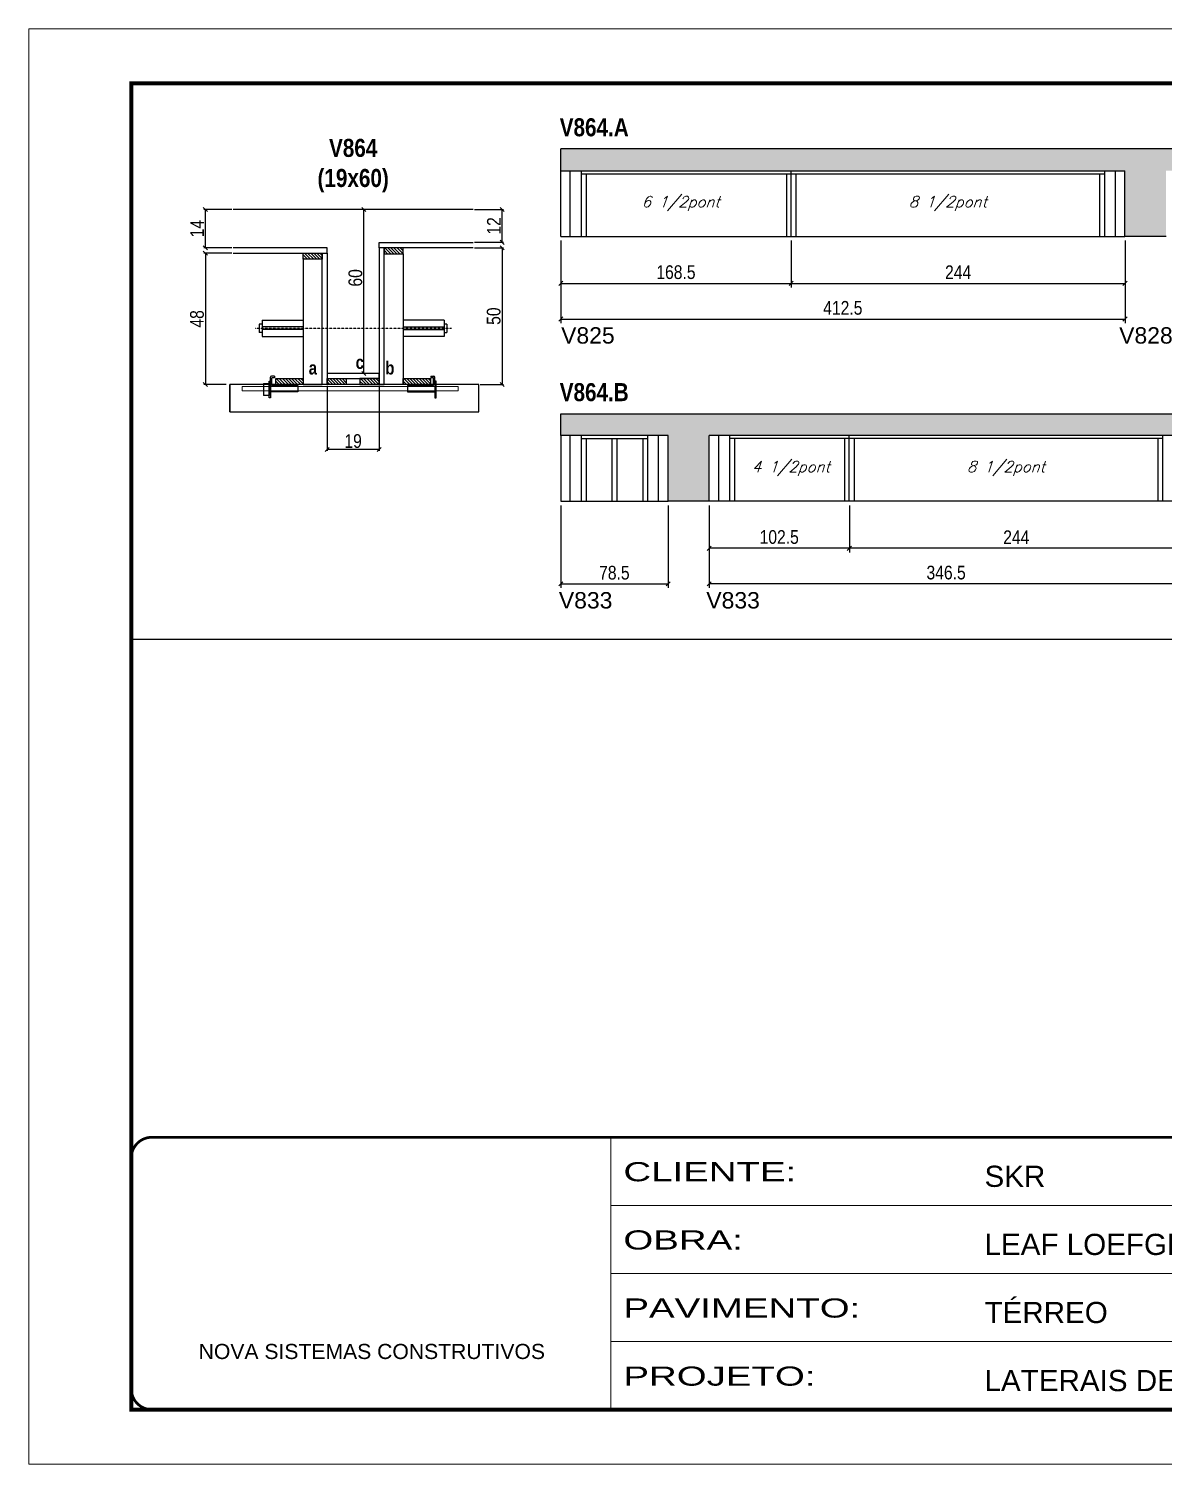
# Model space of a CAD drawing. Extents: x 3309 to 9590, y -2522 to 14608.
# Drawn here: x 4908 to 5737, y 5518 to 6568 of the extents above; entities that cross this region are included whole.
import ezdxf

# ---------------------------------------------------------------- set-up
doc = ezdxf.new("R2010")
doc.units = 0
for name, pattern in [('CONTINUO', [0]), ('DASHED', [0.75, 0.5, -0.25]), ('HIDDEN', [0.375, 0.25, -0.125])]:
    doc.linetypes.add(name, pattern=pattern)
for name, color, linetype in [('5', 5, 'Continuous'), ('barrote', 251, 'Continuous'), ('COTA', 241, 'Continuous'), ('detalhes', 4, 'Continuous'), ('NOMENCLATURA', 7, 'Continuous'), ('Painéis', 200, 'Continuous'), ('presilha', 1, 'Continuous'), ('SARR_2.2x10', 60, 'Continuous'), ('SARR_2.2x7', 40, 'Continuous'), ('SARR_3.5x7', 81, 'Continuous'), ('TENSOR', 3, 'Continuous'), ('texto', 7, 'Continuous')]:
    doc.layers.add(name, color=color, linetype=linetype)
for name, color, linetype, lineweight in [('CONCRETO', 251, 'Continuous', 25), ('Folhas', 255, 'Continuous', 9), ('SARRAFO DE PRESSAO', 251, 'DASHED', 9), ('SCO-___-LAJ', 2, 'Continuous', 0)]:
    doc.layers.add(name, color=color, linetype=linetype, lineweight=lineweight)
doc.styles.add('ARIAL', font='arial.ttf')
doc.styles.add('COTA TECNICA', font='techl___.ttf', dxfattribs={"height": 10})
doc.styles.add('COTA TECNICA 2X', font='techl___.ttf', dxfattribs={"height": 10})
doc.styles.add('Romans', font='romans.shx')
doc.styles.get("Standard").update_dxf_attribs({"font": 'arial.ttf'})
doc.styles.add('TECNICA', font='techb___.ttf', dxfattribs={"height": 10})
doc.styles.add('Tecnologia', font='')
doc.styles.get('Tecnologia').set_extended_font_data('Forgotten Futurist')
doc.dimstyles.new('PAINEL', dxfattribs={"dimtxt": 10, "dimasz": 3, "dimexe": 3, "dimexo": 3, "dimgap": 3, "dimtad": 1, "dimdec": 1, "dimzin": 12, "dimdsep": 46, "dimtxsty": 'COTA TECNICA', "dimblk1": 'OBLIQUE', "dimblk2": 'OBLIQUE', "dimsah": 1, "dimcen": 0.9, "dimclrd": 4, "dimclre": 4, "dimclrt": 240, "dimadec": 1, "dimazin": 3, "dimtfac": 1, "dimtdec": 1, "dimtmove": 0, "dimatfit": 3, "dimfxl": 1, "dimtolj": 1, "dimtzin": 12, "dimarcsym": 0})
doc.dimstyles.new('SECAO', dxfattribs={"dimscale": 0.333333, "dimtxt": 5, "dimasz": 9, "dimexe": 3, "dimexo": 3, "dimgap": 3, "dimtad": 1, "dimdec": 1, "dimlfac": 0.5, "dimzin": 12, "dimdsep": 46, "dimtxsty": 'COTA TECNICA 2X', "dimblk1": 'OBLIQUE', "dimblk2": 'OBLIQUE', "dimsah": 1, "dimcen": 0.9, "dimclrd": 4, "dimclre": 4, "dimclrt": 240, "dimadec": 1, "dimazin": 3, "dimtfac": 1, "dimtdec": 1, "dimtmove": 0, "dimatfit": 3, "dimfxl": 1, "dimtolj": 1, "dimtzin": 12, "dimarcsym": 0})
pattern_1 = [(135, (38361.551, -117204.601), (-1.122532015, -1.122532015), [])]

# ---------------------------------------------------------------- blocks, each defined once
blk = doc.blocks.new('9999999999')
at = {"color": 30, "linetype": 'CONTINUO'}
for p, q in [((98564.6, 34230.2), (98564.6, 34429.4)), ((98564.6, 34379.6), (99584, 34379.6)), ((98564.6, 34329.8), (99488, 34329.8)), ((98564.6, 34280), (99488, 34280))]:
    blk.add_line(p, q, dxfattribs=at)
at = {"color": 30, "linetype": 'CONTINUO', "const_width": 2}
blk.add_lwpolyline([(99584, 34230.2), (99584, 34414.4, 0.414214), (99569, 34429.4), (98229, 34429.4, 0.414214), (98214, 34414.4), (98214, 34245.2, 0.414214), (98229, 34230.2), (99584, 34230.2)], format="xyb", dxfattribs=at)
at = {"layer": 'Folhas'}
blk.add_lwpolyline([(98139, 34190.2), (99624, 34190.2), (99624, 35240.2), (98139, 35240.2)], close=True, dxfattribs=at)
at = {"layer": 'Folhas', "color": 30, "const_width": 3}
blk.add_lwpolyline([(98214, 34230.2), (99584, 34230.2), (99584, 35200.2), (98214, 35200.2)], close=True, dxfattribs=at)
at = {"color": 7, "linetype": 'Continuous', "ltscale": 5, "style": 'ARIAL'}
for s, height, p in [('SKR', 15.48, (98837.7, 34393.1)), ('LEAF LOEFGREN', 15.483, (98837.7, 34343.3)), ('TÉRREO', 15.48, (98837.7, 34293.5)), ('NOVA SISTEMAS CONSTRUTIVOS', 11.059, (98263.2, 34267.2)), ('LATERAIS DE VIGAS', 15.483, (98837.7, 34243.7))]:
    blk.add_text(s, height=height, dxfattribs=at).set_placement(p)
at = {"layer": 'Folhas', "color": 7, "style": 'Tecnologia', "width": 1.5}
for s, p in [('CLIENTE:', (98573.7, 34397.2)), ('OBRA:', (98573.7, 34347.3)), ('PAVIMENTO:', (98573.7, 34297.5)), ('PROJETO:', (98573.7, 34247.7))]:
    blk.add_text(s, height=14, dxfattribs=at).set_placement(p)
blk = doc.blocks.new('_Oblique')
at = {"color": 0, "linetype": 'ByBlock', "lineweight": -2}
blk.add_line((-0.5, -0.5), (0.5, 0.5), dxfattribs=at)
blk = doc.blocks.new('*D2460')
at = {"layer": 'COTA', "color": 4, "lineweight": -2, "transparency": 16777216}
for p, q in [((5126, 6306.6), (5126, 6259.1)), ((5164, 6306.6), (5164, 6259.1)), ((5164, 6260.1), (5126, 6260.1))]:
    blk.add_line(p, q, dxfattribs=at)
at = {"layer": 'Defpoints', "color": 0, "transparency": 16777216}
for p in [(5126, 6307.6), (5164, 6307.6), (5126, 6260.1)]:
    blk.add_point(p, dxfattribs=at)
at = {"layer": 'COTA', "color": 4, "lineweight": -2, "transparency": 16777216, "xscale": 3, "yscale": 3, "zscale": 3, "rotation": 180}
blk.add_blockref('_Oblique', (5126, 6260.1), dxfattribs=at)
at = {"layer": 'COTA', "color": 4, "lineweight": -2, "transparency": 16777216, "xscale": 3, "yscale": 3, "zscale": 3}
blk.add_blockref('_Oblique', (5164, 6260.1), dxfattribs=at)
at = {"layer": 'COTA', "color": 240, "transparency": 16777216, "insert": (5145, 6266.2), "char_height": 10, "attachment_point": 5, "style": 'COTA TECNICA 2X'}
blk.add_mtext('\\A1;19', dxfattribs=at)
blk = doc.blocks.new('PRESILHA METÁLICA 1')
at = {"layer": 'presilha'}
for p, q in [((7.5, 10.6), (7.5, 19.9)), ((12, 21), (8.6, 21)), ((9, 11.6), (9, 18.9)), ((12, 19.5), (9.6, 19.5)), ((12, 21), (12, 19.5)), ((0, 13), (6, 13)), ((0, 13), (0, 0)), ((6, 0), (0, 0)), ((6, 15.5), (7.5, 15.5)), ((6, -2.5), (6, 15.5)), ((6, 13), (6, 0)), ((7.5, 15.5), (7.5, -2.5)), ((37.5, 4.1), (7.5, 4.1)), ((37.5, 11), (9.6, 11)), ((37.5, 11), (37.5, 4.1)), ((7.5, -2.5), (6, -2.5))]:
    blk.add_line(p, q, dxfattribs=at)
for centre, radius, start, end in [((8.6, 19.9), 1.14, 90, 180), ((9.6, 18.9), 0.57, 90, 180), ((9.6, 11.6), 0.57, 180, 270)]:
    blk.add_arc(centre, radius, start, end, dxfattribs=at)
blk = doc.blocks.new('PRESILHA METÁLICA 2')
at = {"layer": 'presilha'}
for p, q in [((-5.2, 23.5), (-5.2, 22)), ((-5.2, 23.5), (-1.9, 23.5)), ((-5.2, 22), (-2.8, 22)), ((-2.2, 14.1), (-2.2, 21.4)), ((0.8, 18), (-0.8, 18)), ((-0.8, 18), (-0.8, 0)), ((-0.8, 14.6), (-0.8, 22.4)), ((0.8, 0), (0.8, 18)), ((-30.8, 13.5), (-30.8, 6.6)), ((-30.8, 13.5), (-2.8, 13.5)), ((-30.8, 6.6), (-0.8, 6.6)), ((-0.8, 0), (0.8, 0))]:
    blk.add_line(p, q, dxfattribs=at)
for centre, radius, start, end in [((-2.8, 21.4), 0.57, 0, 90), ((-1.9, 22.4), 1.14, 0, 90), ((-2.8, 14.1), 0.57, 270, 0)]:
    blk.add_arc(centre, radius, start, end, dxfattribs=at)
blk = doc.blocks.new('*D2461')
at = {"layer": 'COTA', "color": 4, "lineweight": -2, "transparency": 16777216}
for p, q in [((5056.3, 6403.6), (5036, 6403.6)), ((5037, 6403.6), (5037, 6307.6)), ((5052.2, 6307.6), (5036, 6307.6))]:
    blk.add_line(p, q, dxfattribs=at)
at = {"layer": 'Defpoints', "color": 0, "transparency": 16777216}
for p in [(5057.3, 6403.6), (5037, 6307.6), (5053.2, 6307.6)]:
    blk.add_point(p, dxfattribs=at)
at = {"layer": 'COTA', "color": 4, "lineweight": -2, "transparency": 16777216, "xscale": 3, "yscale": 3, "zscale": 3}
for p, rotation in [((5037, 6403.6), 90), ((5037, 6307.6), 270)]:
    blk.add_blockref('_Oblique', p, dxfattribs=dict(at, rotation=rotation))
at = {"layer": 'COTA', "color": 240, "transparency": 16777216, "insert": (5030.9, 6355.6), "char_height": 10, "attachment_point": 5, "rotation": 90, "style": 'COTA TECNICA 2X'}
blk.add_mtext('\\A1;48', dxfattribs=at)
blk = doc.blocks.new('*D2462')
at = {"layer": 'COTA', "color": 4, "lineweight": -2, "transparency": 16777216}
for p, q in [((5233.7, 6407.6), (5254.9, 6407.6)), ((5253.9, 6407.6), (5253.9, 6307.6)), ((5237.8, 6307.6), (5254.9, 6307.6))]:
    blk.add_line(p, q, dxfattribs=at)
at = {"layer": 'Defpoints', "color": 0, "transparency": 16777216}
for p in [(5232.7, 6407.6), (5236.8, 6307.6), (5253.9, 6307.6)]:
    blk.add_point(p, dxfattribs=at)
at = {"layer": 'COTA', "color": 4, "lineweight": -2, "transparency": 16777216, "xscale": 3, "yscale": 3, "zscale": 3}
for p, rotation in [((5253.9, 6407.6), 90), ((5253.9, 6307.6), 270)]:
    blk.add_blockref('_Oblique', p, dxfattribs=dict(at, rotation=rotation))
at = {"layer": 'COTA', "color": 240, "transparency": 16777216, "insert": (5247.8, 6357.6), "char_height": 10, "attachment_point": 5, "rotation": 90, "style": 'COTA TECNICA 2X'}
blk.add_mtext('\\A1;50', dxfattribs=at)
blk = doc.blocks.new('*D2463')
at = {"layer": 'COTA', "color": 4, "lineweight": -2, "transparency": 16777216}
for p, q in [((5163, 6435.6), (5151.8, 6435.6)), ((5152.8, 6315.6), (5152.8, 6435.6)), ((5163, 6315.6), (5151.8, 6315.6))]:
    blk.add_line(p, q, dxfattribs=at)
at = {"layer": 'Defpoints', "color": 0, "transparency": 16777216}
for p in [(5152.8, 6435.6), (5164, 6435.6), (5164, 6315.6)]:
    blk.add_point(p, dxfattribs=at)
at = {"layer": 'COTA', "color": 4, "lineweight": -2, "transparency": 16777216, "xscale": 3, "yscale": 3, "zscale": 3}
for p, rotation in [((5152.8, 6435.6), 90), ((5152.8, 6315.6), 270)]:
    blk.add_blockref('_Oblique', p, dxfattribs=dict(at, rotation=rotation))
at = {"layer": 'COTA', "color": 240, "transparency": 16777216, "insert": (5146.7, 6385.6), "char_height": 10, "attachment_point": 5, "rotation": 90, "style": 'COTA TECNICA 2X'}
blk.add_mtext('\\A1;60', dxfattribs=at)
blk = doc.blocks.new('*D2459')
at = {"layer": 'COTA', "color": 4, "lineweight": -2, "transparency": 16777216}
for p, q in [((5233.7, 6435.6), (5254.9, 6435.6)), ((5253.9, 6411.6), (5253.9, 6435.6)), ((5233.7, 6411.6), (5254.9, 6411.6))]:
    blk.add_line(p, q, dxfattribs=at)
at = {"layer": 'Defpoints', "color": 0, "transparency": 16777216}
for p in [(5232.7, 6435.6), (5253.9, 6435.6), (5232.7, 6411.6)]:
    blk.add_point(p, dxfattribs=at)
at = {"layer": 'COTA', "color": 4, "lineweight": -2, "transparency": 16777216, "xscale": 3, "yscale": 3, "zscale": 3}
for p, rotation in [((5253.9, 6435.6), 90), ((5253.9, 6411.6), 270)]:
    blk.add_blockref('_Oblique', p, dxfattribs=dict(at, rotation=rotation))
at = {"layer": 'COTA', "color": 240, "transparency": 16777216, "insert": (5247.9, 6423.6), "char_height": 10, "attachment_point": 5, "rotation": 90, "style": 'COTA TECNICA 2X'}
blk.add_mtext('\\A1;12', dxfattribs=at)
blk = doc.blocks.new('*D2464')
at = {"layer": 'COTA', "color": 4, "lineweight": -2, "transparency": 16777216}
for p, q in [((5056.3, 6435.6), (5036, 6435.6)), ((5037, 6407.6), (5037, 6435.6)), ((5056.3, 6407.6), (5036, 6407.6))]:
    blk.add_line(p, q, dxfattribs=at)
at = {"layer": 'Defpoints', "color": 0, "transparency": 16777216}
for p in [(5037, 6435.6), (5057.3, 6435.6), (5057.3, 6407.6)]:
    blk.add_point(p, dxfattribs=at)
at = {"layer": 'COTA', "color": 4, "lineweight": -2, "transparency": 16777216, "xscale": 3, "yscale": 3, "zscale": 3}
for p, rotation in [((5037, 6435.6), 90), ((5037, 6407.6), 270)]:
    blk.add_blockref('_Oblique', p, dxfattribs=dict(at, rotation=rotation))
at = {"layer": 'COTA', "color": 240, "transparency": 16777216, "insert": (5030.9, 6421.6), "char_height": 10, "attachment_point": 5, "rotation": 90, "style": 'COTA TECNICA 2X'}
blk.add_mtext('\\A1;14', dxfattribs=at)
blk = doc.blocks.new('*D2467')
at = {"layer": 'COTA', "color": 4, "linetype": 'ByBlock', "lineweight": -2, "transparency": 16777216}
for p, q in [((5296.8, 6413), (5296.8, 6378.6)), ((5465.3, 6413), (5465.3, 6378.6)), ((5296.8, 6381.6), (5465.3, 6381.6))]:
    blk.add_line(p, q, dxfattribs=at)
at = {"layer": 'Defpoints', "color": 0, "linetype": 'ByBlock', "transparency": 16777216}
for p in [(5296.8, 6416), (5465.3, 6416), (5465.3, 6381.6)]:
    blk.add_point(p, dxfattribs=at)
at = {"layer": 'COTA', "color": 4, "linetype": 'ByBlock', "lineweight": -2, "transparency": 16777216, "xscale": 3, "yscale": 3, "zscale": 3, "rotation": 180}
blk.add_blockref('_Oblique', (5296.8, 6381.6), dxfattribs=at)
at = {"layer": 'COTA', "color": 4, "linetype": 'ByBlock', "lineweight": -2, "transparency": 16777216, "xscale": 3, "yscale": 3, "zscale": 3}
blk.add_blockref('_Oblique', (5465.3, 6381.6), dxfattribs=at)
at = {"layer": 'COTA', "color": 240, "linetype": 'ByBlock', "transparency": 16777216, "insert": (5381, 6389.7), "char_height": 10, "attachment_point": 5, "style": 'COTA TECNICA'}
blk.add_mtext('\\A1;168.5', dxfattribs=at)
blk = doc.blocks.new('*D2468')
at = {"layer": 'COTA', "color": 4, "linetype": 'ByBlock', "lineweight": -2, "transparency": 16777216}
for p, q in [((5465.3, 6413), (5465.3, 6378.6)), ((5709.3, 6413), (5709.3, 6378.6)), ((5465.3, 6381.6), (5709.3, 6381.6))]:
    blk.add_line(p, q, dxfattribs=at)
at = {"layer": 'Defpoints', "color": 0, "linetype": 'ByBlock', "transparency": 16777216}
for p in [(5465.3, 6416), (5709.3, 6416), (5709.3, 6381.6)]:
    blk.add_point(p, dxfattribs=at)
at = {"layer": 'COTA', "color": 4, "linetype": 'ByBlock', "lineweight": -2, "transparency": 16777216, "xscale": 3, "yscale": 3, "zscale": 3, "rotation": 180}
blk.add_blockref('_Oblique', (5465.3, 6381.6), dxfattribs=at)
at = {"layer": 'COTA', "color": 4, "linetype": 'ByBlock', "lineweight": -2, "transparency": 16777216, "xscale": 3, "yscale": 3, "zscale": 3}
blk.add_blockref('_Oblique', (5709.3, 6381.6), dxfattribs=at)
at = {"layer": 'COTA', "color": 240, "linetype": 'ByBlock', "transparency": 16777216, "insert": (5587.3, 6389.7), "char_height": 10, "attachment_point": 5, "style": 'COTA TECNICA'}
blk.add_mtext('\\A1;244', dxfattribs=at)
blk = doc.blocks.new('*D2470')
at = {"layer": 'COTA', "color": 4, "linetype": 'ByBlock', "lineweight": -2, "transparency": 16777216}
for p, q in [((5296.8, 6413), (5296.8, 6352.5)), ((5709.3, 6413), (5709.3, 6352.5)), ((5296.8, 6355.5), (5709.3, 6355.5))]:
    blk.add_line(p, q, dxfattribs=at)
at = {"layer": 'Defpoints', "color": 0, "linetype": 'ByBlock', "transparency": 16777216}
for p in [(5296.8, 6416), (5709.3, 6416), (5709.3, 6355.5)]:
    blk.add_point(p, dxfattribs=at)
at = {"layer": 'COTA', "color": 4, "linetype": 'ByBlock', "lineweight": -2, "transparency": 16777216, "xscale": 3, "yscale": 3, "zscale": 3, "rotation": 180}
blk.add_blockref('_Oblique', (5296.8, 6355.5), dxfattribs=at)
at = {"layer": 'COTA', "color": 4, "linetype": 'ByBlock', "lineweight": -2, "transparency": 16777216, "xscale": 3, "yscale": 3, "zscale": 3}
blk.add_blockref('_Oblique', (5709.3, 6355.5), dxfattribs=at)
at = {"layer": 'COTA', "color": 240, "linetype": 'ByBlock', "transparency": 16777216, "insert": (5503, 6363.6), "char_height": 10, "attachment_point": 5, "style": 'COTA TECNICA'}
blk.add_mtext('\\A1;412.5', dxfattribs=at)
blk = doc.blocks.new('*D2479')
at = {"layer": 'COTA', "color": 4, "linetype": 'ByBlock', "lineweight": -2, "transparency": 16777216}
for p, q in [((5507.8, 6219.2), (5507.8, 6184.8)), ((5751.8, 6219.2), (5751.8, 6184.8)), ((5751.8, 6187.8), (5507.8, 6187.8))]:
    blk.add_line(p, q, dxfattribs=at)
at = {"layer": 'Defpoints', "color": 0, "linetype": 'ByBlock', "transparency": 16777216}
for p in [(5507.8, 6222.2), (5751.8, 6222.2), (5507.8, 6187.8)]:
    blk.add_point(p, dxfattribs=at)
at = {"layer": 'COTA', "color": 4, "linetype": 'ByBlock', "lineweight": -2, "transparency": 16777216, "xscale": 3, "yscale": 3, "zscale": 3, "rotation": 180}
blk.add_blockref('_Oblique', (5507.8, 6187.8), dxfattribs=at)
at = {"layer": 'COTA', "color": 4, "linetype": 'ByBlock', "lineweight": -2, "transparency": 16777216, "xscale": 3, "yscale": 3, "zscale": 3}
blk.add_blockref('_Oblique', (5751.8, 6187.8), dxfattribs=at)
at = {"layer": 'COTA', "color": 240, "linetype": 'ByBlock', "transparency": 16777216, "insert": (5629.8, 6195.9), "char_height": 10, "attachment_point": 5, "style": 'COTA TECNICA'}
blk.add_mtext('\\A1;244', dxfattribs=at)
blk = doc.blocks.new('*D2480')
at = {"layer": 'COTA', "color": 4, "linetype": 'ByBlock', "lineweight": -2, "transparency": 16777216}
for p, q in [((5405.3, 6219.2), (5405.3, 6184.8)), ((5507.8, 6219.2), (5507.8, 6184.8)), ((5507.8, 6187.8), (5405.3, 6187.8))]:
    blk.add_line(p, q, dxfattribs=at)
at = {"layer": 'Defpoints', "color": 0, "linetype": 'ByBlock', "transparency": 16777216}
for p in [(5405.3, 6222.2), (5507.8, 6222.2), (5405.3, 6187.8)]:
    blk.add_point(p, dxfattribs=at)
at = {"layer": 'COTA', "color": 4, "linetype": 'ByBlock', "lineweight": -2, "transparency": 16777216, "xscale": 3, "yscale": 3, "zscale": 3, "rotation": 180}
blk.add_blockref('_Oblique', (5405.3, 6187.8), dxfattribs=at)
at = {"layer": 'COTA', "color": 4, "linetype": 'ByBlock', "lineweight": -2, "transparency": 16777216, "xscale": 3, "yscale": 3, "zscale": 3}
blk.add_blockref('_Oblique', (5507.8, 6187.8), dxfattribs=at)
at = {"layer": 'COTA', "color": 240, "linetype": 'ByBlock', "transparency": 16777216, "insert": (5456.5, 6196), "char_height": 10, "attachment_point": 5, "style": 'COTA TECNICA'}
blk.add_mtext('\\A1;102.5', dxfattribs=at)
blk = doc.blocks.new('*D2483')
at = {"layer": 'COTA', "color": 4, "linetype": 'ByBlock', "lineweight": -2, "transparency": 16777216}
for p, q in [((5405.3, 6219.2), (5405.3, 6158.8)), ((5751.8, 6219.2), (5751.8, 6158.8)), ((5751.8, 6161.8), (5405.3, 6161.8))]:
    blk.add_line(p, q, dxfattribs=at)
at = {"layer": 'Defpoints', "color": 0, "linetype": 'ByBlock', "transparency": 16777216}
for p in [(5405.3, 6222.2), (5751.8, 6222.2), (5405.3, 6161.8)]:
    blk.add_point(p, dxfattribs=at)
at = {"layer": 'COTA', "color": 4, "linetype": 'ByBlock', "lineweight": -2, "transparency": 16777216, "xscale": 3, "yscale": 3, "zscale": 3, "rotation": 180}
blk.add_blockref('_Oblique', (5405.3, 6161.8), dxfattribs=at)
at = {"layer": 'COTA', "color": 4, "linetype": 'ByBlock', "lineweight": -2, "transparency": 16777216, "xscale": 3, "yscale": 3, "zscale": 3}
blk.add_blockref('_Oblique', (5751.8, 6161.8), dxfattribs=at)
at = {"layer": 'COTA', "color": 240, "linetype": 'ByBlock', "transparency": 16777216, "insert": (5578.5, 6170), "char_height": 10, "attachment_point": 5, "style": 'COTA TECNICA'}
blk.add_mtext('\\A1;346.5', dxfattribs=at)
blk = doc.blocks.new('*D2481')
at = {"layer": 'COTA', "color": 4, "lineweight": -2, "transparency": 16777216}
for p, q in [((5296.8, 6219.2), (5296.8, 6158.8)), ((5375.3, 6219.2), (5375.3, 6158.8)), ((5296.8, 6161.8), (5375.3, 6161.8))]:
    blk.add_line(p, q, dxfattribs=at)
at = {"layer": 'Defpoints', "color": 0, "transparency": 16777216}
for p in [(5296.8, 6222.2), (5375.3, 6222.2), (5375.3, 6161.8)]:
    blk.add_point(p, dxfattribs=at)
at = {"layer": 'COTA', "color": 4, "lineweight": -2, "transparency": 16777216, "xscale": 3, "yscale": 3, "zscale": 3, "rotation": 180}
blk.add_blockref('_Oblique', (5296.8, 6161.8), dxfattribs=at)
at = {"layer": 'COTA', "color": 4, "lineweight": -2, "transparency": 16777216, "xscale": 3, "yscale": 3, "zscale": 3}
blk.add_blockref('_Oblique', (5375.3, 6161.8), dxfattribs=at)
at = {"layer": 'COTA', "color": 240, "transparency": 16777216, "insert": (5336, 6169.9), "char_height": 10, "attachment_point": 5, "style": 'COTA TECNICA'}
blk.add_mtext('\\A1;78.5', dxfattribs=at)

msp = doc.modelspace()

# ---------------------------------------------------------------- hatches: boundary and pattern name
at = {"layer": 'COTA'}
h = msp.add_hatch(dxfattribs=at)
h.set_pattern_fill('AR-CONC', color=256, scale=0.03)
h.paths.add_polyline_path([(5709.26, 6415.96), (5739.26, 6415.96), (5739.26, 6463.96), (6085.76, 6463.96), (6085.76, 6415.96), (6115.76, 6415.96), (6115.76, 6463.96), (6194.26, 6463.96), (6194.26, 6479.96), (5296.76, 6479.96), (5296.76, 6463.96), (5709.26, 6463.96)])
h = msp.add_hatch(dxfattribs=at)
h.set_pattern_fill('AR-CONC', color=256, scale=0.03)
h.set_pattern_definition([(50, (0, -193.7336), (5.46554, -0.4781726), [0.5715, -6.2865]), (355, (0, -193.7336), (-1.0573026, 5.7317054), [0.4572, -5.0292175]), (100.451445, (0.4555, -193.7735), (4.4082374, 5.2535326), [0.4857003, -5.3427073]), (46.1842, (0, -192.2096), (8.132371, -1.26127), [0.85725, -9.42975]), (96.63556, (0.678, -192.315), (7.122124, 7.422784), [0.728551, -8.014068]), (351.18415, (0, -192.21), (7.122124, 7.422784), [0.685799, -7.543792]), (21, (0.762, -192.5906), (4.5484317, -3.067956), [0.5715, -6.2865]), (326, (0.762, -192.5906), (1.854061, 5.525639), [0.4572, -5.0292]), (71.451445, (1.141, -192.8463), (6.4024926, 2.457683), [0.4857003, -5.342698]), (37.5, (0, -193.7336), (0.0926581, 2.53665117), [0, -4.96824, 0, -5.1054, 0, -5.04825]), (7.5, (0, -193.7336), (2.0045899, 3.00541724), [0, -2.91084, 0, -4.85394, 0, -1.92405]), (327.5, (-1.6993, -193.7336), (4.06771786, -0.1718623), [0, -1.905, 0, -5.9436, 0, -7.8867]), (317.5, (-2.4613, -193.7336), (4.4438754, 0.7627947), [0, -2.4765, 0, -3.94716, 0, -5.6007])])
h.paths.add_polyline_path([(5781.76, 6270.22), (6194.26, 6270.22), (6194.26, 6286.22), (5296.76, 6286.22), (5296.76, 6270.22), (5375.26, 6270.22), (5375.26, 6222.22), (5405.26, 6222.22), (5405.26, 6270.22), (5751.76, 6270.22), (5751.76, 6222.22), (5781.76, 6222.22)])
at = {"layer": 'SARR_2.2x10'}
h = msp.add_hatch(dxfattribs=at)
h.set_pattern_fill('ANSI31', color=256, scale=0.5, angle=90)
h.set_pattern_definition([(135, (38281.951, -117204.601), (-1.122532015, -1.122532015), [])])
h.paths.add_polyline_path([(5088.41, 6311.97), (5088.41, 6307.57), (5108.41, 6307.57), (5108.41, 6311.97)])
h = msp.add_hatch(dxfattribs=at)
h.set_pattern_fill('ANSI31', color=256, scale=0.5, angle=90)
h.set_pattern_definition([(135, (38375.151, -117204.601), (-1.122532015, -1.122532015), [])])
h.paths.add_polyline_path([(5181.61, 6311.97), (5181.61, 6307.57), (5201.61, 6307.57), (5201.61, 6311.97)])
at = {"layer": 'SARR_2.2x7'}
h = msp.add_hatch(dxfattribs=at)
h.set_pattern_fill('ANSI31', color=256, scale=0.5, angle=90)
h.set_pattern_definition([(135, (38275.951, -117109.001), (-1.122532015, -1.122532015), [])])
h.paths.add_polyline_path([(5167.61, 6407.57), (5167.61, 6403.17), (5181.61, 6403.17), (5181.61, 6407.57)])
h = msp.add_hatch(dxfattribs=at)
h.set_pattern_fill('ANSI31', color=256, scale=0.5, angle=90)
h.set_pattern_definition([(135, (38295.951, -117113.001), (-1.122532015, -1.122532015), [])])
h.paths.add_polyline_path([(5122.41, 6403.57), (5122.41, 6399.17), (5108.41, 6399.17), (5108.41, 6403.57)])
h = msp.add_hatch(dxfattribs=at)
h.set_pattern_fill('ANSI31', color=256, scale=0.5, angle=90)
h.set_pattern_definition(pattern_1)
h.paths.add_polyline_path([(5140.01, 6307.57), (5140.01, 6311.97), (5126.01, 6311.97), (5126.01, 6307.57)])
h = msp.add_hatch(dxfattribs=at)
h.set_pattern_fill('ANSI31', color=256, scale=0.5, angle=90)
h.set_pattern_definition(pattern_1)
h.paths.add_polyline_path([(5150.01, 6311.97), (5150.01, 6307.57), (5164.01, 6307.57), (5164.01, 6311.97)])

# ---------------------------------------------------------------- linework, layer by layer
at = {"ltscale": 3}
for p, q in [((5078.41, 6354.74), (5078.41, 6342.74)), ((5078.41, 6354.74), (5108.41, 6354.74)), ((5211.61, 6354.74), (5181.61, 6354.74)), ((5211.61, 6354.74), (5211.61, 6342.74)), ((5076.41, 6351.74), (5076.41, 6345.74)), ((5078.41, 6351.74), (5076.41, 6351.74)), ((5078.41, 6345.74), (5076.41, 6345.74)), ((5108.41, 6349.74), (5078.41, 6349.74)), ((5108.41, 6347.74), (5078.41, 6347.74)), ((5078.41, 6342.74), (5108.41, 6342.74)), ((5181.61, 6349.74), (5211.61, 6349.74)), ((5181.61, 6347.74), (5211.61, 6347.74)), ((5211.61, 6342.74), (5181.61, 6342.74)), ((5213.61, 6351.74), (5211.61, 6351.74)), ((5211.61, 6345.74), (5213.61, 6345.74)), ((5213.61, 6351.74), (5213.61, 6345.74))]:
    msp.add_line(p, q, dxfattribs=at)
at = {"layer": 'barrote'}
msp.add_lwpolyline([(5054.96, 6287.57), (5236.87, 6287.57), (5236.87, 6307.57), (5054.96, 6307.57)], close=True, dxfattribs=at)
at = {"layer": 'CONCRETO', "linetype": 'Continuous'}
msp.add_line((5232.71, 6435.57), (5057.31, 6435.57), dxfattribs=at)
at = {"layer": 'COTA'}
for p, q in [((6194.26, 6479.96), (5296.76, 6479.96)), ((5296.76, 6463.96), (5296.76, 6479.96)), ((5739.26, 6415.96), (5709.26, 6415.96)), ((5296.76, 6286.22), (6194.26, 6286.22)), ((5296.76, 6270.22), (5296.76, 6286.22)), ((5405.26, 6222.22), (5375.26, 6222.22)), ((4982.87, 6121.22), (6352.87, 6121.22))]:
    msp.add_line(p, q, dxfattribs=at)
at = {"layer": 'detalhes', "color": 250}
msp.add_line((5054.96, 6287.57), (5054.96, 6307.57), dxfattribs=at)
at = {"layer": 'Painéis', "linetype": 'ByBlock'}
for p, q in [((5296.76, 6463.96), (5709.26, 6463.96)), ((5296.76, 6415.96), (5296.76, 6463.96)), ((5465.26, 6415.96), (5465.26, 6463.96)), ((5709.26, 6415.96), (5709.26, 6463.96)), ((5296.76, 6415.96), (5709.26, 6415.96)), ((5375.26, 6270.22), (5296.76, 6270.22)), ((5296.76, 6270.22), (5296.76, 6222.22)), ((5375.26, 6222.22), (5375.26, 6270.22)), ((5751.76, 6270.22), (5405.26, 6270.22)), ((5405.26, 6222.22), (5405.26, 6270.22)), ((5507.76, 6222.22), (5507.76, 6270.22)), ((5296.76, 6222.22), (5375.26, 6222.22)), ((5751.76, 6222.22), (5405.26, 6222.22))]:
    msp.add_line(p, q, dxfattribs=at)
at = {"layer": 'Painéis', "linetype": 'Continuous', "elevation": 0}
for points in [[(5057.31, 6403.57), (5126.01, 6403.57), (5126.01, 6407.57), (5057.31, 6407.57)], [(5232.71, 6407.57), (5164.01, 6407.57), (5164.01, 6411.57), (5232.71, 6411.57)]]:
    msp.add_lwpolyline(points, dxfattribs=at)
at = {"layer": 'Painéis', "linetype": 'Continuous'}
for points in [[(5167.61, 6307.57), (5167.61, 6407.57), (5164.01, 6407.57), (5164.01, 6307.57)], [(5122.41, 6307.57), (5122.41, 6403.57), (5126.01, 6403.57), (5126.01, 6307.57)], [(5164.01, 6315.57), (5126.01, 6315.57), (5126.01, 6311.97), (5164.01, 6311.97)]]:
    msp.add_lwpolyline(points, close=True, dxfattribs=at)
at = {"layer": 'SARR_2.2x10'}
for points in [[(5088.41, 6311.97), (5108.41, 6311.97), (5108.41, 6307.57), (5088.41, 6307.57)], [(5181.61, 6311.97), (5201.61, 6311.97), (5201.61, 6307.57), (5181.61, 6307.57)]]:
    msp.add_lwpolyline(points, close=True, dxfattribs=at)
at = {"layer": 'SARR_2.2x7', "linetype": 'Continuous'}
for p, q in [((5303.76, 6415.96), (5303.76, 6463.96)), ((5311.76, 6461.76), (5465.26, 6461.76)), ((5465.26, 6461.76), (5694.26, 6461.76)), ((5702.26, 6415.96), (5702.26, 6463.96)), ((5303.76, 6222.22), (5303.76, 6270.22)), ((5368.26, 6222.22), (5368.26, 6270.22)), ((5412.26, 6222.22), (5412.26, 6270.22)), ((5311.76, 6268.02), (5360.26, 6268.02)), ((5507.76, 6268.02), (5420.26, 6268.02)), ((5736.76, 6268.02), (5507.76, 6268.02))]:
    msp.add_line(p, q, dxfattribs=at)
at = {"layer": 'SARR_2.2x7', "elevation": 0}
for points in [[(5181.61, 6407.57), (5167.61, 6407.57), (5167.61, 6403.17), (5181.61, 6403.17)], [(5108.41, 6403.57), (5122.41, 6403.57), (5122.41, 6399.17), (5108.41, 6399.17)]]:
    msp.add_lwpolyline(points, close=True, dxfattribs=at)
at = {"layer": 'SARR_2.2x7'}
for points in [[(5126.01, 6311.97), (5140.01, 6311.97), (5140.01, 6307.57), (5126.01, 6307.57)], [(5164.01, 6311.97), (5150.01, 6311.97), (5150.01, 6307.57), (5164.01, 6307.57)]]:
    msp.add_lwpolyline(points, close=True, dxfattribs=at)
at = {"layer": 'SARR_3.5x7'}
for p, q in [((5311.76, 6463.96), (5311.76, 6415.96)), ((5315.26, 6461.76), (5315.26, 6415.96)), ((5461.76, 6461.76), (5461.76, 6415.96)), ((5468.76, 6461.76), (5468.76, 6415.96)), ((5690.76, 6461.76), (5690.76, 6415.96)), ((5694.26, 6463.96), (5694.26, 6415.96)), ((5311.76, 6270.22), (5311.76, 6222.22)), ((5360.26, 6270.22), (5360.26, 6222.22)), ((5420.26, 6270.22), (5420.26, 6222.22)), ((5736.76, 6270.22), (5736.76, 6222.22)), ((5315.26, 6268.02), (5315.26, 6222.22)), ((5334.18, 6268.02), (5334.18, 6222.22)), ((5337.68, 6268.02), (5337.68, 6222.22)), ((5356.76, 6268.02), (5356.76, 6222.22)), ((5423.76, 6268.02), (5423.76, 6222.22)), ((5504.26, 6268.02), (5504.26, 6222.22)), ((5511.26, 6268.02), (5511.26, 6222.22)), ((5733.26, 6268.02), (5733.26, 6222.22))]:
    msp.add_line(p, q, dxfattribs=at)
for points in [[(5122.41, 6399.17), (5108.41, 6399.17), (5108.41, 6307.57), (5122.41, 6307.57)], [(5167.61, 6403.17), (5181.61, 6403.17), (5181.61, 6307.57), (5167.61, 6307.57)]]:
    msp.add_lwpolyline(points, close=True, dxfattribs=at)
at = {"layer": 'SCO-___-LAJ', "color": 1}
msp.add_lwpolyline([(5063.96, 6306.24), (5221.79, 6306.24), (5221.79, 6303.04), (5063.96, 6303.04)], close=True, dxfattribs=at)
at = {"layer": 'TENSOR', "linetype": 'HIDDEN', "ltscale": 0.5}
msp.add_line((5073.41, 6348.74), (5216.92, 6348.74), dxfattribs=at)

# ---------------------------------------------------------------- block references
at = {"layer": 'presilha', "xscale": 0.6666666666666666, "yscale": 0.6666666666666666, "zscale": 0.6666666666666666}
for name, p in [('PRESILHA METÁLICA 1', (5079.54, 6299.6)), ('PRESILHA METÁLICA 2', (5205.29, 6297.94))]:
    msp.add_blockref(name, p, dxfattribs=at)
at = {"layer": 'SARRAFO DE PRESSAO', "color": 6, "linetype": 'ByBlock'}
msp.add_blockref('9999999999', (-93231.11, -28672.37), dxfattribs=at)

# ---------------------------------------------------------------- texts
at = {"layer": '5', "linetype": 'Continuous'}
for s, rotation, p in [('V825', 359.99996, (5297.08, 6337.51)), ('V828', 359.99996, (5705.02, 6337.51)), ('V833', 0.00004, (5295.42, 6143.78)), ('V833', 0.00004, (5403.21, 6143.78))]:
    msp.add_text(s, height=12, rotation=rotation, dxfattribs=at).set_placement(p)
at = {"layer": 'detalhes', "style": 'TECNICA'}
for s, p in [('a', (5112.54, 6314.93)), ('c', (5146.83, 6319.04)), ('b', (5168.51, 6314.92))]:
    msp.add_text(s, height=9.6, dxfattribs=at).set_placement(p)
at = {"layer": 'NOMENCLATURA', "style": 'TECNICA'}
for s, p in [('V864.A', (5296.05, 6489.14)), ('V864.B', (5296.05, 6295.41))]:
    msp.add_text(s, height=13.2, dxfattribs=at).set_placement(p)
at = {"layer": 'NOMENCLATURA', "insert": (5145.05, 6487.26), "char_height": 13.2, "attachment_point": 2, "style": 'TECNICA'}
msp.add_mtext_dynamic_manual_height_columns('V864\\P(19x60)', width=300.2766, gutter_width=1, heights=[0], dxfattribs=at)
at = {"layer": 'texto', "color": 2, "char_height": 8, "attachment_point": 5, "style": 'Romans'}
for s, insert in [('{\\Q19;\\C256;6 1/2pont}', (5384.51, 6439.96)), ('{\\Q19;\\C256;8 1/2pont}', (5579.76, 6439.96)), ('{\\Q19;\\C256;4 1/2pont}', (5465.01, 6246.22)), ('{\\Q19;\\C256;8 1/2pont}', (5622.26, 6246.22))]:
    msp.add_mtext(s, dxfattribs=dict(at, insert=insert))

# ---------------------------------------------------------------- dimensions: what is measured, and where the dimension line sits
at = {"layer": 'COTA'}
for base, p1, p2, angle, dimstyle, picture, middle in [((5036.97, 6435.57), (5057.31, 6407.57), (5057.31, 6435.57), 90, 'SECAO', '*D2464', (5030.89, 6421.57)), ((5253.93, 6435.57), (5232.71, 6411.57), (5232.71, 6435.57), 90, 'SECAO', '*D2459', (5247.87, 6423.57)), ((5036.97, 6307.57, 0), (5057.31, 6403.57), (5053.2, 6307.57, 0), 90, 'SECAO', '*D2461', (5030.87, 6355.57, 0)), ((5253.93, 6307.57, 0), (5232.71, 6407.57), (5236.83, 6307.57, 0), 90, 'SECAO', '*D2462', (5247.82, 6357.57, 0)), ((5375.26, 6161.79), (5296.76, 6222.22), (5375.26, 6222.22), 180, 'PAINEL', '*D2481', (5336.01, 6169.92))]:
    dim = msp.add_linear_dim(base=base, p1=p1, p2=p2, angle=angle, dimstyle=dimstyle, dxfattribs=at)
    dim.commit()
    dim.dimension.update_dxf_attribs({"geometry": picture, "text_midpoint": middle})
for base, p1, p2, angle, picture, middle in [((5152.84, 6435.57), (5164.01, 6315.57), (5164.01, 6435.57), 90, '*D2463', (5152.84, 6385.57)), ((5126.01, 6260.1), (5164.01, 6307.57), (5126.01, 6307.57), 180, '*D2460', (5145.01, 6260.1))]:
    dim = msp.add_linear_dim(base=base, p1=p1, p2=p2, angle=angle, dimstyle='SECAO', dxfattribs=at)
    dim.commit()
    dim.dimension.update_dxf_attribs({"geometry": picture, "text_midpoint": middle, "dimtype": 160})
at = {"layer": 'COTA', "linetype": 'ByBlock'}
for base, p1, p2, angle, picture, middle in [((5465.26, 6381.58), (5296.76, 6415.96), (5465.26, 6415.96), 0, '*D2467', (5381.01, 6389.71)), ((5709.26, 6355.52), (5296.76, 6415.96), (5709.26, 6415.96), 0, '*D2470', (5503.01, 6363.63)), ((5405.26, 6161.79), (5751.76, 6222.22), (5405.26, 6222.22), 180, '*D2483', (5578.51, 6170.01)), ((5507.76, 6187.85), (5751.76, 6222.22), (5507.76, 6222.22), 180, '*D2479', (5629.76, 6195.92))]:
    dim = msp.add_linear_dim(base=base, p1=p1, p2=p2, angle=angle, dimstyle='PAINEL', dxfattribs=at)
    dim.commit()
    dim.dimension.update_dxf_attribs({"geometry": picture, "text_midpoint": middle})
for base, p1, p2, angle, picture, middle in [((5709.26, 6381.58), (5465.26, 6415.96), (5709.26, 6415.96), 0, '*D2468', (5587.26, 6389.65)), ((5405.26, 6187.85), (5507.76, 6222.22), (5405.26, 6222.22), 180, '*D2480', (5456.51, 6195.96))]:
    dim = msp.add_linear_dim(base=base, p1=p1, p2=p2, angle=angle, dimstyle='PAINEL', override={"dimtmove": 1}, dxfattribs=at)
    dim.commit()
    dim.dimension.update_dxf_attribs({"geometry": picture, "text_midpoint": middle})

doc.saveas('drawing.dxf')
